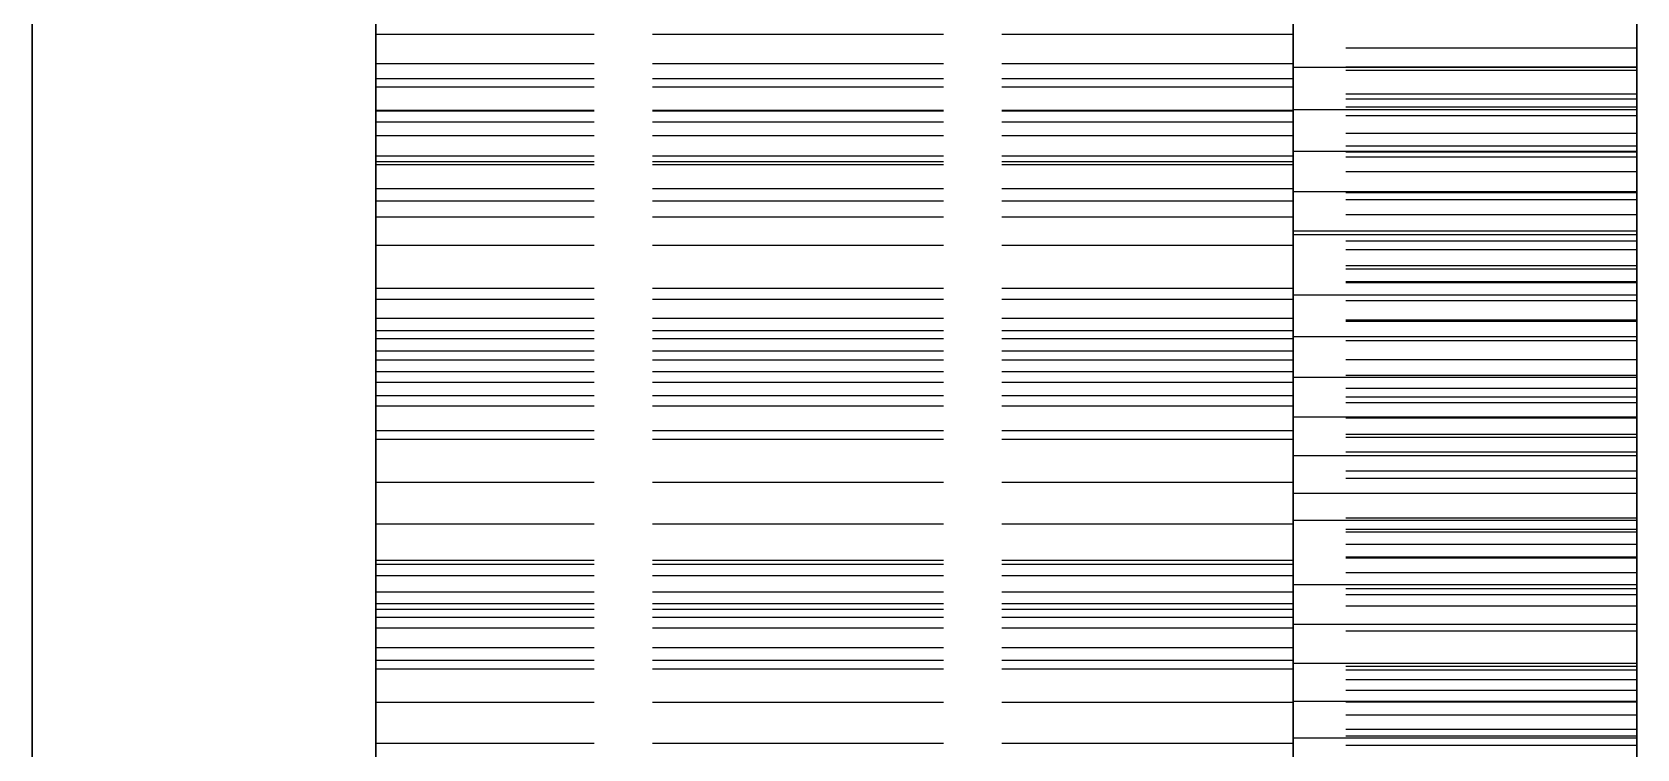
# Model space of a CAD drawing. Header units: millimetres. Extents: x -13 to 234, y -140 to 87.
# Drawn here: x 95.25 to 102.25, y -41.72 to -38.6 of the extents above; entities that cross this region are included whole.
import ezdxf

# ---------------------------------------------------------------- set-up
doc = ezdxf.new("R2010")
doc.units = ezdxf.units.MM
doc.linetypes.add('DASHED', pattern=[1.524, 1.27, -0.254])
doc.layers.add('HIDDEN', color=8, linetype='DASHED')
doc.layers.add('VISIBLE', color=7, linetype='CONTINUOUS')

msp = doc.modelspace()

# ---------------------------------------------------------------- linework, layer by layer
at = {"layer": 'HIDDEN'}
for points in [[(95.25, -33.775), (95.25, -34.38214), (95.25, -34.98929), (95.25, -35.59643), (95.25, -36.20357), (95.25, -36.81071), (95.25, -37.41786), (95.25, -38.025), (95.25, -38.63214), (95.25, -39.23929), (95.25, -39.84643), (95.25, -40.45357), (95.25, -41.06071), (95.25, -41.66786), (95.25, -42.275)], [(96.75, -33.775), (96.75, -34.38214), (96.75, -34.98929), (96.75, -35.59643), (96.75, -36.20357), (96.75, -36.81071), (96.75, -37.41786), (96.75, -38.025), (96.75, -38.63214), (96.75, -39.23929), (96.75, -39.84643), (96.75, -40.45357), (96.75, -41.06071), (96.75, -41.66786), (96.75, -42.275)], [(96.75, -33.775), (96.75, -34.38214), (96.75, -34.98929), (96.75, -35.59643), (96.75, -36.20357), (96.75, -36.81071), (96.75, -37.41786), (96.75, -38.025), (96.75, -38.63214), (96.75, -39.23929), (96.75, -39.84643), (96.75, -40.45357), (96.75, -41.06071), (96.75, -41.66786), (96.75, -42.275)], [(100.75, -33.775), (100.75, -34.38214), (100.75, -34.98929), (100.75, -35.59643), (100.75, -36.20357), (100.75, -36.81071), (100.75, -37.41786), (100.75, -38.025), (100.75, -38.63214), (100.75, -39.23929), (100.75, -39.84643), (100.75, -40.45357), (100.75, -41.06071), (100.75, -41.66786), (100.75, -42.275)], [(100.75, -35.275), (100.75, -35.83452), (100.75, -36.39405), (100.75, -36.95357), (100.75, -37.5131), (100.75, -38.07262), (100.75, -38.63214), (100.75, -39.19167), (100.75, -39.75119), (100.75, -40.31071), (100.75, -40.87024), (100.75, -41.42976), (100.75, -41.98929)], [(102.25, -35.275), (102.25, -35.83452), (102.25, -36.39405), (102.25, -36.95357), (102.25, -37.5131), (102.25, -38.07262), (102.25, -38.63214), (102.25, -39.19167), (102.25, -39.75119), (102.25, -40.31071), (102.25, -40.87024), (102.25, -41.42976), (102.25, -41.98929)], [(100.75, -41.98929), (100.75, -41.70952), (100.75, -41.42976), (100.75, -41.15), (100.75, -40.87024), (100.75, -40.59048), (100.75, -40.31071), (100.75, -40.03095), (100.75, -39.75119), (100.75, -39.47143), (100.75, -39.19167), (100.75, -38.9119), (100.75, -38.63214), (100.75, -38.35238)], [(102.25, -41.98929), (102.25, -41.70952), (102.25, -41.42976), (102.25, -41.15), (102.25, -40.87024), (102.25, -40.59048), (102.25, -40.31071), (102.25, -40.03095), (102.25, -39.75119), (102.25, -39.47143), (102.25, -39.19167), (102.25, -38.9119), (102.25, -38.63214), (102.25, -38.35238)], [(96.75, -38.60557), (96.75, -38.40832)], [(96.75, -38.40832), (96.75, -38.60557)], [(100.75, -38.60557), (100.75, -38.40832)], [(100.75, -38.40832), (100.75, -38.60557)], [(100.75, -38.56816), (100.75, -38.74803)], [(102.25, -38.56816), (102.25, -38.74803)], [(96.75, -38.79922), (96.75, -38.60557)], [(96.75, -38.60557), (96.75, -38.79922)], [(100.75, -38.60557), (96.75, -38.60557)], [(100.75, -38.60557), (96.75, -38.60557)], [(100.75, -38.57161), (100.75, -38.66484)], [(100.75, -38.86596), (100.75, -38.57848)], [(100.75, -41.84968), (100.75, -41.71945), (100.75, -41.58921), (100.75, -41.45897), (100.75, -41.32874), (100.75, -41.1985), (100.75, -41.06826), (100.75, -40.93803), (100.75, -40.80779), (100.75, -40.67755), (100.75, -40.54732), (100.75, -40.41708), (100.75, -40.28684), (100.75, -40.1566), (100.75, -40.02637), (100.75, -39.89613), (100.75, -39.76589), (100.75, -39.63566), (100.75, -39.50542), (100.75, -39.37518), (100.75, -39.24495), (100.75, -39.11471), (100.75, -38.98447), (100.75, -38.85424), (100.75, -38.724), (100.75, -38.59376)], [(100.75, -38.79922), (100.75, -38.60557)], [(100.75, -38.60557), (100.75, -38.79922)], [(102.25, -38.57161), (102.25, -38.66484)], [(102.25, -38.86596), (102.25, -38.57848)], [(100.75, -38.66484), (100.75, -38.76283)], [(102.25, -38.66484), (100.75, -38.66484)], [(102.25, -38.66484), (102.25, -38.76283)], [(96.75, -38.93682), (96.75, -38.73435)], [(96.75, -38.73435), (96.75, -38.83505)], [(96.75, -38.83505), (96.75, -38.73435)], [(96.75, -38.73435), (96.75, -38.93682)], [(100.75, -38.73435), (96.75, -38.73435)], [(100.75, -38.73435), (96.75, -38.73435)], [(100.75, -38.93682), (100.75, -38.73435)], [(100.75, -38.73435), (100.75, -38.83505)], [(100.75, -38.83505), (100.75, -38.73435)], [(100.75, -38.73435), (100.75, -38.93682)], [(100.75, -38.74803), (100.75, -38.92337)], [(102.25, -38.74803), (100.75, -38.74803)], [(100.75, -38.76283), (100.75, -38.86596)], [(102.25, -38.76283), (100.75, -38.76283)], [(102.25, -38.74803), (102.25, -38.92337)], [(102.25, -38.76283), (102.25, -38.86596)], [(96.75, -38.98892), (96.75, -38.79922)], [(96.75, -38.79922), (96.75, -38.98892)], [(100.75, -38.79922), (96.75, -38.79922)], [(100.75, -38.79922), (96.75, -38.79922)], [(96.75, -38.83505), (96.75, -38.93984)], [(96.75, -38.93984), (96.75, -38.83505)], [(100.75, -38.83505), (96.75, -38.83505)], [(100.75, -38.83505), (96.75, -38.83505)], [(100.75, -38.98892), (100.75, -38.79922)], [(100.75, -38.79922), (100.75, -38.98892)], [(100.75, -38.83505), (100.75, -38.93984)], [(100.75, -38.93984), (100.75, -38.83505)], [(102.25, -38.86596), (100.75, -38.86596)], [(100.75, -38.9611), (100.75, -38.88834)], [(100.75, -38.88834), (100.75, -39.1416)], [(102.25, -38.88834), (100.75, -38.88834)], [(102.25, -38.9611), (102.25, -38.88834)], [(102.25, -38.88834), (102.25, -39.1416)], [(96.75, -39.13697), (96.75, -38.93682)], [(96.75, -38.93682), (96.75, -39.13697)], [(100.75, -38.93682), (96.75, -38.93682)], [(100.75, -38.93682), (96.75, -38.93682)], [(96.75, -38.93984), (96.75, -39.04882)], [(96.75, -39.04882), (96.75, -38.93984)], [(100.75, -38.93984), (96.75, -38.93984)], [(100.75, -38.93984), (96.75, -38.93984)], [(96.75, -39.17421), (96.75, -38.98892)], [(96.75, -38.98892), (96.75, -39.17421)], [(100.75, -38.98892), (96.75, -38.98892)], [(100.75, -38.98892), (96.75, -38.98892)], [(100.75, -38.92337), (100.75, -39.09372)], [(102.25, -38.92337), (100.75, -38.92337)], [(100.75, -39.13697), (100.75, -38.93682)], [(100.75, -38.93682), (100.75, -39.13697)], [(100.75, -38.93984), (100.75, -39.04882)], [(100.75, -39.04882), (100.75, -38.93984)], [(100.75, -39.03818), (100.75, -38.9611)], [(102.25, -38.9611), (100.75, -38.9611)], [(100.75, -39.17421), (100.75, -38.98892)], [(100.75, -38.98892), (100.75, -39.17421)], [(102.25, -38.92337), (102.25, -39.09372)], [(102.25, -39.03818), (102.25, -38.9611)], [(96.75, -39.04882), (96.75, -39.16215)], [(96.75, -39.16215), (96.75, -39.04882)], [(100.75, -39.04882), (96.75, -39.04882)], [(100.75, -39.04882), (96.75, -39.04882)], [(100.75, -39.11972), (100.75, -39.03818)], [(102.25, -39.03818), (100.75, -39.03818)], [(100.75, -39.04882), (100.75, -39.16215)], [(100.75, -39.16215), (100.75, -39.04882)], [(102.25, -39.11972), (102.25, -39.03818)], [(100.75, -39.09372), (100.75, -39.39361)], [(102.25, -39.09372), (100.75, -39.09372)], [(100.75, -39.20593), (100.75, -39.11972)], [(102.25, -39.11972), (100.75, -39.11972)], [(102.25, -39.09372), (102.25, -39.39361)], [(102.25, -39.20593), (102.25, -39.11972)], [(96.75, -39.3335), (96.75, -39.13697)], [(96.75, -39.13697), (96.75, -39.3335)], [(100.75, -39.13697), (96.75, -39.13697)], [(100.75, -39.13697), (96.75, -39.13697)], [(96.75, -39.16215), (96.75, -39.28007)], [(96.75, -39.28007), (96.75, -39.16215)], [(100.75, -39.16215), (96.75, -39.16215)], [(100.75, -39.16215), (96.75, -39.16215)], [(96.75, -39.40292), (96.75, -39.17421)], [(96.75, -39.17421), (96.75, -39.40292)], [(100.75, -39.17421), (96.75, -39.17421)], [(100.75, -39.17421), (96.75, -39.17421)], [(100.75, -39.3335), (100.75, -39.13697)], [(100.75, -39.13697), (100.75, -39.3335)], [(100.75, -39.1416), (100.75, -39.32711)], [(102.25, -39.1416), (100.75, -39.1416)], [(100.75, -39.16215), (100.75, -39.28007)], [(100.75, -39.28007), (100.75, -39.16215)], [(100.75, -39.40292), (100.75, -39.17421)], [(100.75, -39.17421), (100.75, -39.40292)], [(102.25, -39.1416), (102.25, -39.32711)], [(100.75, -39.29709), (100.75, -39.20593)], [(102.25, -39.20593), (100.75, -39.20593)], [(102.25, -39.29709), (102.25, -39.20593)], [(96.75, -39.28007), (96.75, -39.40292)], [(96.75, -39.40292), (96.75, -39.28007)], [(100.75, -39.28007), (96.75, -39.28007)], [(100.75, -39.28007), (96.75, -39.28007)], [(96.75, -39.52618), (96.75, -39.3335)], [(96.75, -39.3335), (96.75, -39.52618)], [(100.75, -39.3335), (96.75, -39.3335)], [(100.75, -39.3335), (96.75, -39.3335)], [(100.75, -39.28007), (100.75, -39.40292)], [(100.75, -39.40292), (100.75, -39.28007)], [(100.75, -39.39361), (100.75, -39.29709)], [(102.25, -39.29709), (100.75, -39.29709)], [(100.75, -39.32711), (100.75, -39.50862)], [(102.25, -39.32711), (100.75, -39.32711)], [(100.75, -39.52618), (100.75, -39.3335)], [(100.75, -39.3335), (100.75, -39.52618)], [(102.25, -39.39361), (102.25, -39.29709)], [(102.25, -39.32711), (102.25, -39.50862)], [(100.75, -39.40292), (96.75, -39.40292)], [(100.75, -39.40292), (96.75, -39.40292)], [(102.25, -39.39361), (100.75, -39.39361)], [(96.75, -39.71471), (96.75, -39.52618)], [(96.75, -39.52618), (96.75, -39.71471)], [(100.75, -39.52618), (96.75, -39.52618)], [(100.75, -39.52618), (96.75, -39.52618)], [(100.75, -39.48065), (100.75, -39.54579)], [(100.75, -39.6308), (100.75, -39.48065)], [(100.75, -39.50862), (100.75, -39.68588)], [(102.25, -39.50862), (100.75, -39.50862)], [(100.75, -39.71471), (100.75, -39.52618)], [(100.75, -39.52618), (100.75, -39.71471)], [(100.75, -39.54579), (100.75, -39.61539)], [(102.25, -39.54579), (100.75, -39.54579)], [(102.25, -39.48065), (102.25, -39.54579)], [(102.25, -39.6308), (102.25, -39.48065)], [(102.25, -39.50862), (102.25, -39.68588)], [(102.25, -39.54579), (102.25, -39.61539)], [(100.75, -39.61539), (100.75, -39.68962)], [(102.25, -39.61539), (100.75, -39.61539)], [(102.25, -39.61539), (102.25, -39.68962)], [(100.75, -39.9426), (100.75, -39.6308)], [(102.25, -39.6308), (100.75, -39.6308)], [(100.75, -39.68588), (100.75, -39.85861)], [(102.25, -39.68588), (100.75, -39.68588)], [(100.75, -39.68962), (100.75, -39.76867)], [(102.25, -39.68962), (100.75, -39.68962)], [(102.25, -39.9426), (102.25, -39.6308)], [(102.25, -39.68588), (102.25, -39.85861)], [(102.25, -39.68962), (102.25, -39.76867)], [(96.75, -39.89871), (96.75, -39.71471)], [(96.75, -39.71471), (96.75, -39.89871)], [(100.75, -39.71471), (96.75, -39.71471)], [(100.75, -39.71471), (96.75, -39.71471)], [(100.75, -39.89871), (100.75, -39.71471)], [(100.75, -39.71471), (100.75, -39.89871)], [(96.75, -39.98874), (96.75, -39.76238)], [(96.75, -39.76238), (96.75, -39.84611)], [(96.75, -39.84611), (96.75, -39.76238)], [(96.75, -39.76238), (96.75, -39.98874)], [(100.75, -39.76238), (96.75, -39.76238)], [(100.75, -39.76238), (96.75, -39.76238)], [(100.75, -39.98874), (100.75, -39.76238)], [(100.75, -39.76238), (100.75, -39.84611)], [(100.75, -39.84611), (100.75, -39.76238)], [(100.75, -39.76238), (100.75, -39.98874)], [(100.75, -39.76867), (100.75, -39.85286)], [(102.25, -39.76867), (100.75, -39.76867)], [(102.25, -39.76867), (102.25, -39.85286)], [(96.75, -39.84611), (96.75, -39.93435)], [(96.75, -39.93435), (96.75, -39.84611)], [(100.75, -39.84611), (96.75, -39.84611)], [(100.75, -39.84611), (96.75, -39.84611)], [(96.75, -40.07767), (96.75, -39.89871)], [(96.75, -39.89871), (96.75, -40.07767)], [(100.75, -39.89871), (96.75, -39.89871)], [(100.75, -39.89871), (96.75, -39.89871)], [(100.75, -39.84611), (100.75, -39.93435)], [(100.75, -39.93435), (100.75, -39.84611)], [(100.75, -39.85286), (100.75, -39.9426)], [(102.25, -39.85286), (100.75, -39.85286)], [(100.75, -39.85861), (100.75, -40.02644)], [(102.25, -39.85861), (100.75, -39.85861)], [(100.75, -40.07767), (100.75, -39.89871)], [(100.75, -39.89871), (100.75, -40.07767)], [(102.25, -39.85286), (102.25, -39.9426)], [(102.25, -39.85861), (102.25, -40.02644)], [(96.75, -39.93435), (96.75, -40.02724)], [(96.75, -40.02724), (96.75, -39.93435)], [(100.75, -39.93435), (96.75, -39.93435)], [(100.75, -39.93435), (96.75, -39.93435)], [(100.75, -39.93435), (100.75, -40.02724)], [(100.75, -40.02724), (100.75, -39.93435)], [(102.25, -39.9426), (100.75, -39.9426)], [(96.75, -40.18362), (96.75, -39.98874)], [(96.75, -39.98874), (96.75, -40.18362)], [(100.75, -39.98874), (96.75, -39.98874)], [(100.75, -39.98874), (96.75, -39.98874)], [(96.75, -40.02724), (96.75, -40.12497)], [(96.75, -40.12497), (96.75, -40.02724)], [(100.75, -40.02724), (96.75, -40.02724)], [(100.75, -40.02724), (96.75, -40.02724)], [(100.75, -40.18362), (100.75, -39.98874)], [(100.75, -39.98874), (100.75, -40.18362)], [(100.75, -40.02644), (100.75, -40.18885)], [(102.25, -40.02644), (100.75, -40.02644)], [(100.75, -40.02724), (100.75, -40.12497)], [(100.75, -40.12497), (100.75, -40.02724)], [(102.25, -40.02644), (102.25, -40.18885)], [(96.75, -40.33622), (96.75, -40.07767)], [(96.75, -40.07767), (96.75, -40.33622)], [(100.75, -40.07767), (96.75, -40.07767)], [(100.75, -40.07767), (96.75, -40.07767)], [(100.75, -40.33622), (100.75, -40.07767)], [(100.75, -40.07767), (100.75, -40.33622)], [(100.75, -40.15159), (100.75, -40.09417)], [(100.75, -40.09417), (100.75, -40.36559)], [(102.25, -40.09417), (100.75, -40.09417)], [(102.25, -40.15159), (102.25, -40.09417)], [(102.25, -40.09417), (102.25, -40.36559)], [(96.75, -40.12497), (96.75, -40.22783)], [(96.75, -40.22783), (96.75, -40.12497)], [(100.75, -40.12497), (96.75, -40.12497)], [(100.75, -40.12497), (96.75, -40.12497)], [(100.75, -40.12497), (100.75, -40.22783)], [(100.75, -40.22783), (100.75, -40.12497)], [(100.75, -40.21361), (100.75, -40.15159)], [(102.25, -40.15159), (100.75, -40.15159)], [(102.25, -40.21361), (102.25, -40.15159)], [(96.75, -40.37442), (96.75, -40.18362)], [(96.75, -40.18362), (96.75, -40.37442)], [(100.75, -40.18362), (96.75, -40.18362)], [(100.75, -40.18362), (96.75, -40.18362)], [(96.75, -40.22783), (96.75, -40.33622)], [(96.75, -40.33622), (96.75, -40.22783)], [(100.75, -40.22783), (96.75, -40.22783)], [(100.75, -40.22783), (96.75, -40.22783)], [(100.75, -40.37442), (100.75, -40.18362)], [(100.75, -40.18362), (100.75, -40.37442)], [(100.75, -40.18885), (100.75, -40.51209)], [(102.25, -40.18885), (100.75, -40.18885)], [(100.75, -40.2804), (100.75, -40.21361)], [(102.25, -40.21361), (100.75, -40.21361)], [(100.75, -40.22783), (100.75, -40.33622)], [(100.75, -40.33622), (100.75, -40.22783)], [(102.25, -40.18885), (102.25, -40.51209)], [(102.25, -40.2804), (102.25, -40.21361)], [(100.75, -40.35218), (100.75, -40.2804)], [(102.25, -40.2804), (100.75, -40.2804)], [(102.25, -40.35218), (102.25, -40.2804)], [(100.75, -40.33622), (96.75, -40.33622)], [(100.75, -40.33622), (96.75, -40.33622)], [(96.75, -40.56088), (96.75, -40.37442)], [(96.75, -40.37442), (96.75, -40.56088)], [(100.75, -40.37442), (96.75, -40.37442)], [(100.75, -40.37442), (96.75, -40.37442)], [(100.75, -40.42926), (100.75, -40.35218)], [(102.25, -40.35218), (100.75, -40.35218)], [(100.75, -40.36559), (100.75, -40.54384)], [(102.25, -40.36559), (100.75, -40.36559)], [(100.75, -40.56088), (100.75, -40.37442)], [(100.75, -40.37442), (100.75, -40.56088)], [(102.25, -40.42926), (102.25, -40.35218)], [(102.25, -40.36559), (102.25, -40.54384)], [(100.75, -40.51209), (100.75, -40.42926)], [(102.25, -40.42926), (100.75, -40.42926)], [(102.25, -40.51209), (102.25, -40.42926)], [(102.25, -40.51209), (100.75, -40.51209)], [(96.75, -40.74268), (96.75, -40.56088)], [(96.75, -40.56088), (96.75, -40.74268)], [(100.75, -40.56088), (96.75, -40.56088)], [(100.75, -40.56088), (96.75, -40.56088)], [(100.75, -40.54384), (100.75, -40.71778)], [(102.25, -40.54384), (100.75, -40.54384)], [(100.75, -40.74268), (100.75, -40.56088)], [(100.75, -40.56088), (100.75, -40.74268)], [(102.25, -40.54384), (102.25, -40.71778)], [(100.75, -40.71778), (100.75, -40.88715)], [(102.25, -40.71778), (100.75, -40.71778)], [(100.75, -40.72794), (100.75, -40.77756)], [(100.75, -40.767), (100.75, -40.72794)], [(102.25, -40.71778), (102.25, -40.88715)], [(102.25, -40.72794), (102.25, -40.77756)], [(102.25, -40.767), (102.25, -40.72794)], [(96.75, -40.91942), (96.75, -40.74268)], [(96.75, -40.74268), (96.75, -40.91942)], [(100.75, -40.74268), (96.75, -40.74268)], [(100.75, -40.74268), (96.75, -40.74268)], [(100.75, -40.91942), (100.75, -40.74268)], [(100.75, -40.74268), (100.75, -40.91942)], [(100.75, -41.10116), (100.75, -40.767)], [(102.25, -40.767), (100.75, -40.767)], [(100.75, -40.77756), (100.75, -40.83189)], [(102.25, -40.77756), (100.75, -40.77756)], [(102.25, -41.10116), (102.25, -40.767)], [(102.25, -40.77756), (102.25, -40.83189)], [(100.75, -40.83189), (100.75, -40.89114)], [(102.25, -40.83189), (100.75, -40.83189)], [(102.25, -40.83189), (102.25, -40.89114)], [(96.75, -41.1508), (96.75, -40.90251)], [(96.75, -40.90251), (96.75, -40.96853)], [(96.75, -40.96853), (96.75, -40.90251)], [(96.75, -40.90251), (96.75, -41.1508)], [(100.75, -40.90251), (96.75, -40.90251)], [(100.75, -40.90251), (96.75, -40.90251)], [(96.75, -41.09053), (96.75, -40.91942)], [(96.75, -40.91942), (96.75, -41.09053)], [(100.75, -40.91942), (96.75, -40.91942)], [(100.75, -40.91942), (96.75, -40.91942)], [(100.75, -40.88715), (100.75, -41.05165)], [(102.25, -40.88715), (100.75, -40.88715)], [(100.75, -40.89114), (100.75, -40.95553)], [(102.25, -40.89114), (100.75, -40.89114)], [(100.75, -41.1508), (100.75, -40.90251)], [(100.75, -40.90251), (100.75, -40.96853)], [(100.75, -40.96853), (100.75, -40.90251)], [(100.75, -40.90251), (100.75, -41.1508)], [(100.75, -41.09053), (100.75, -40.91942)], [(100.75, -40.91942), (100.75, -41.09053)], [(102.25, -40.88715), (102.25, -41.05165)], [(102.25, -40.89114), (102.25, -40.95553)], [(96.75, -40.96853), (96.75, -41.03946)], [(96.75, -41.03946), (96.75, -40.96853)], [(100.75, -40.96853), (96.75, -40.96853)], [(100.75, -40.96853), (96.75, -40.96853)], [(100.75, -40.95553), (100.75, -41.02538)], [(102.25, -40.95553), (100.75, -40.95553)], [(100.75, -40.96853), (100.75, -41.03946)], [(100.75, -41.03946), (100.75, -40.96853)], [(102.25, -40.95553), (102.25, -41.02538)], [(96.75, -41.03946), (96.75, -41.11548)], [(96.75, -41.11548), (96.75, -41.03946)], [(100.75, -41.03946), (96.75, -41.03946)], [(100.75, -41.03946), (96.75, -41.03946)], [(100.75, -41.02538), (100.75, -41.10116)], [(102.25, -41.02538), (100.75, -41.02538)], [(100.75, -41.03946), (100.75, -41.11548)], [(100.75, -41.11548), (100.75, -41.03946)], [(100.75, -41.05165), (100.75, -41.2109)], [(102.25, -41.05165), (100.75, -41.05165)], [(102.25, -41.02538), (102.25, -41.10116)], [(102.25, -41.05165), (102.25, -41.2109)], [(96.75, -41.3767), (96.75, -41.09053)], [(96.75, -41.09053), (96.75, -41.3767)], [(100.75, -41.09053), (96.75, -41.09053)], [(100.75, -41.09053), (96.75, -41.09053)], [(96.75, -41.11548), (96.75, -41.19679)], [(96.75, -41.19679), (96.75, -41.11548)], [(100.75, -41.11548), (96.75, -41.11548)], [(100.75, -41.11548), (96.75, -41.11548)], [(96.75, -41.33876), (96.75, -41.1508)], [(96.75, -41.1508), (96.75, -41.33876)], [(100.75, -41.1508), (96.75, -41.1508)], [(100.75, -41.1508), (96.75, -41.1508)], [(100.75, -41.3767), (100.75, -41.09053)], [(100.75, -41.09053), (100.75, -41.3767)], [(102.25, -41.10116), (100.75, -41.10116)], [(100.75, -41.11548), (100.75, -41.19679)], [(100.75, -41.19679), (100.75, -41.11548)], [(100.75, -41.33876), (100.75, -41.1508)], [(100.75, -41.1508), (100.75, -41.33876)], [(96.75, -41.19679), (96.75, -41.28371)], [(96.75, -41.28371), (96.75, -41.19679)], [(100.75, -41.19679), (96.75, -41.19679)], [(100.75, -41.19679), (96.75, -41.19679)], [(100.75, -41.19679), (100.75, -41.28371)], [(100.75, -41.28371), (100.75, -41.19679)], [(100.75, -41.2109), (100.75, -41.36434)], [(102.25, -41.2109), (100.75, -41.2109)], [(102.25, -41.2109), (102.25, -41.36434)], [(96.75, -41.28371), (96.75, -41.3767)], [(96.75, -41.3767), (96.75, -41.28371)], [(100.75, -41.28371), (96.75, -41.28371)], [(100.75, -41.28371), (96.75, -41.28371)], [(100.75, -41.28371), (100.75, -41.3767)], [(100.75, -41.3767), (100.75, -41.28371)], [(96.75, -41.5222), (96.75, -41.33876)], [(96.75, -41.33876), (96.75, -41.5222)], [(100.75, -41.33876), (96.75, -41.33876)], [(100.75, -41.33876), (96.75, -41.33876)], [(100.75, -41.5222), (100.75, -41.33876)], [(100.75, -41.33876), (100.75, -41.5222)], [(100.75, -41.36434), (100.75, -41.70889)], [(102.25, -41.36434), (100.75, -41.36434)], [(102.25, -41.36434), (102.25, -41.70889)], [(100.75, -41.3767), (96.75, -41.3767)], [(100.75, -41.3767), (96.75, -41.3767)], [(100.75, -41.42268), (100.75, -41.38096)], [(100.75, -41.38096), (100.75, -41.66882)], [(102.25, -41.38096), (100.75, -41.38096)], [(100.75, -41.46926), (100.75, -41.42268)], [(102.25, -41.42268), (100.75, -41.42268)], [(102.25, -41.42268), (102.25, -41.38096)], [(102.25, -41.38096), (102.25, -41.66882)], [(102.25, -41.46926), (102.25, -41.42268)], [(100.75, -41.52087), (100.75, -41.46926)], [(102.25, -41.46926), (100.75, -41.46926)], [(102.25, -41.52087), (102.25, -41.46926)], [(96.75, -41.70085), (96.75, -41.5222)], [(96.75, -41.5222), (96.75, -41.70085)], [(100.75, -41.5222), (96.75, -41.5222)], [(100.75, -41.5222), (96.75, -41.5222)], [(100.75, -41.57777), (100.75, -41.52087)], [(102.25, -41.52087), (100.75, -41.52087)], [(100.75, -41.70085), (100.75, -41.5222)], [(100.75, -41.5222), (100.75, -41.70085)], [(100.75, -41.64028), (100.75, -41.57777)], [(102.25, -41.57777), (100.75, -41.57777)], [(102.25, -41.57777), (102.25, -41.52087)], [(102.25, -41.64028), (102.25, -41.57777)], [(100.75, -41.70889), (100.75, -41.64028)], [(102.25, -41.64028), (100.75, -41.64028)], [(102.25, -41.70889), (102.25, -41.64028)], [(96.75, -41.87438), (96.75, -41.70085)], [(96.75, -41.70085), (96.75, -41.87438)], [(100.75, -41.70085), (96.75, -41.70085)], [(100.75, -41.70085), (96.75, -41.70085)], [(100.75, -41.66882), (100.75, -41.83869)], [(102.25, -41.66882), (100.75, -41.66882)], [(100.75, -41.87438), (100.75, -41.70085)], [(100.75, -41.70085), (100.75, -41.87438)], [(102.25, -41.70889), (100.75, -41.70889)], [(102.25, -41.66882), (102.25, -41.83869)]]:
    msp.add_lwpolyline(points, dxfattribs=at)
at = {"layer": 'VISIBLE'}
for points in [[(95.25, -41.97143), (95.25, -41.66786), (95.25, -41.36429), (95.25, -41.06071), (95.25, -40.75714), (95.25, -40.45357), (95.25, -40.15), (95.25, -39.84643), (95.25, -39.54286), (95.25, -39.23929), (95.25, -38.93571), (95.25, -38.63214), (95.25, -38.32857)], [(96.75, -41.97143), (96.75, -41.66786), (96.75, -41.36429), (96.75, -41.06071), (96.75, -40.75714), (96.75, -40.45357), (96.75, -40.15), (96.75, -39.84643), (96.75, -39.54286), (96.75, -39.23929), (96.75, -38.93571), (96.75, -38.63214), (96.75, -38.32857)], [(96.75, -41.97143), (96.75, -41.66786), (96.75, -41.36429), (96.75, -41.06071), (96.75, -40.75714), (96.75, -40.45357), (96.75, -40.15), (96.75, -39.84643), (96.75, -39.54286), (96.75, -39.23929), (96.75, -38.93571), (96.75, -38.63214), (96.75, -38.32857)], [(100.75, -38.75047), (100.75, -38.56176)], [(102.25, -38.75047), (102.25, -38.56176)], [(100.75, -38.93533), (100.75, -38.75047)], [(102.25, -38.75047), (100.75, -38.75047)], [(102.25, -38.93533), (102.25, -38.75047)], [(100.75, -39.11612), (100.75, -38.93533)], [(102.25, -38.93533), (100.75, -38.93533)], [(102.25, -39.11612), (102.25, -38.93533)], [(100.75, -39.29256), (100.75, -39.11612)], [(102.25, -39.11612), (100.75, -39.11612)], [(102.25, -39.29256), (102.25, -39.11612)], [(100.75, -39.46428), (100.75, -39.29256)], [(102.25, -39.29256), (100.75, -39.29256)], [(102.25, -39.46428), (102.25, -39.29256)], [(100.75, -39.48065), (100.75, -39.46428)], [(102.25, -39.46428), (100.75, -39.46428)], [(102.25, -39.48065), (102.25, -39.46428)], [(100.75, -39.74319), (100.75, -39.48065)], [(102.25, -39.48065), (100.75, -39.48065)], [(102.25, -39.74319), (102.25, -39.48065)], [(100.75, -39.92522), (100.75, -39.74319)], [(102.25, -39.74319), (100.75, -39.74319)], [(102.25, -39.92522), (102.25, -39.74319)], [(100.75, -40.10308), (100.75, -39.92522)], [(102.25, -39.92522), (100.75, -39.92522)], [(102.25, -40.10308), (102.25, -39.92522)], [(100.75, -40.27654), (100.75, -40.10308)], [(102.25, -40.10308), (100.75, -40.10308)], [(102.25, -40.27654), (102.25, -40.10308)], [(100.75, -40.44529), (100.75, -40.27654)], [(102.25, -40.27654), (100.75, -40.27654)], [(102.25, -40.44529), (102.25, -40.27654)], [(100.75, -40.60895), (100.75, -40.44529)], [(102.25, -40.44529), (100.75, -40.44529)], [(102.25, -40.60895), (102.25, -40.44529)], [(100.75, -40.72794), (100.75, -40.60895)], [(102.25, -40.60895), (100.75, -40.60895)], [(102.25, -40.72794), (102.25, -40.60895)], [(100.75, -41.0078), (100.75, -40.72794)], [(102.25, -40.72794), (100.75, -40.72794)], [(102.25, -41.0078), (102.25, -40.72794)], [(100.75, -41.182), (100.75, -41.0078)], [(102.25, -41.0078), (100.75, -41.0078)], [(102.25, -41.182), (102.25, -41.0078)], [(100.75, -41.35174), (100.75, -41.182)], [(102.25, -41.182), (100.75, -41.182)], [(102.25, -41.35174), (102.25, -41.182)], [(100.75, -41.51676), (100.75, -41.35174)], [(102.25, -41.35174), (100.75, -41.35174)], [(102.25, -41.51676), (102.25, -41.35174)], [(100.75, -41.67676), (100.75, -41.51676)], [(102.25, -41.51676), (100.75, -41.51676)], [(102.25, -41.67676), (102.25, -41.51676)], [(100.75, -41.83133), (100.75, -41.67676)], [(102.25, -41.67676), (100.75, -41.67676)], [(102.25, -41.83133), (102.25, -41.67676)]]:
    msp.add_lwpolyline(points, dxfattribs=at)

doc.saveas('drawing.dxf')
